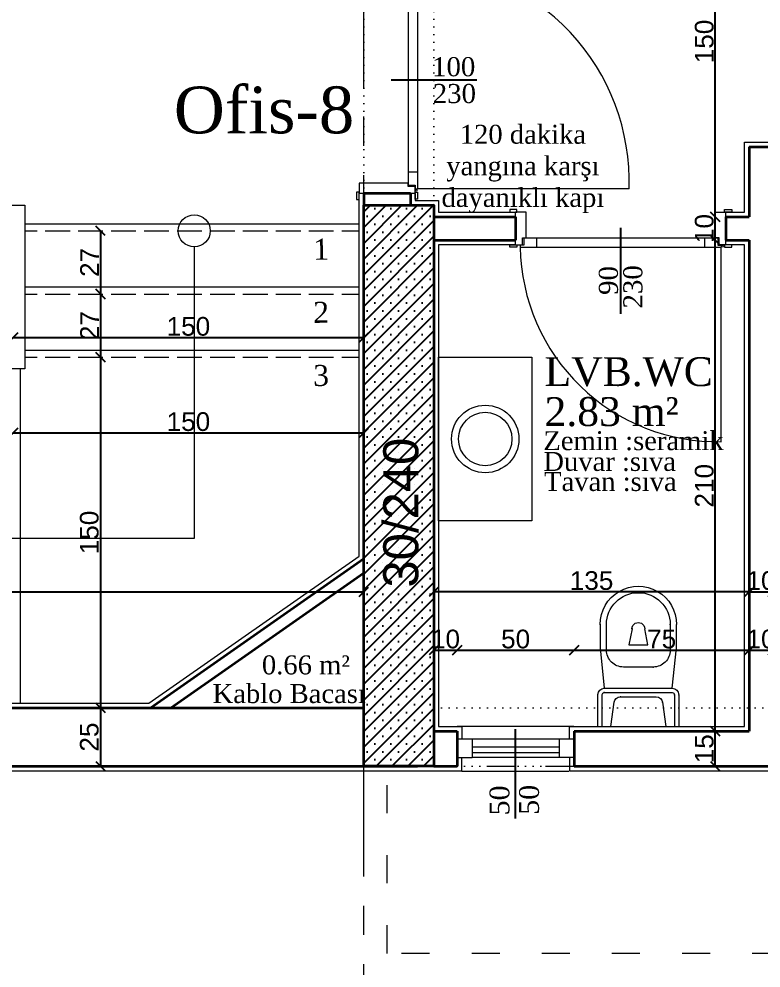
# Model space of a CAD drawing. Header units: centimetres. Extents: x 14449 to 53524, y -19051 to -10746.
# Drawn here: x 34826.9 to 35144.4, y -12394.3 to -11988.4 of the extents above; entities that cross this region are included whole.
import ezdxf

# ---------------------------------------------------------------- set-up
doc = ezdxf.new("R2010")
doc.units = ezdxf.units.CM
for name, pattern in [('ACAD_ISO03W100', [30, 12, -18]), ('CENTER2', [112.5, 75, -12.5, 12.5, -12.5]), ('DOT2', [3.175, 0, -3.175]), ('IZDUSUM1', [20, 7.5, -5, 7.5, 0])]:
    doc.linetypes.add(name, pattern=pattern)
doc.layers.add('Kapi_Pencere', color=7, linetype='Continuous')
for name, color, linetype, lineweight in [('P-AKS', 255, 'Continuous', 5), ('P-KİRİŞ', 130, 'DOT2', 5), ('P-KOLON', 255, 'Continuous', 35), ('P-TARAMA', 252, 'Continuous', 5), ('P-ÖLÇÜ DIŞ', 245, 'Continuous', 9), ('P-ÖLÇÜ İÇ', 243, 'Continuous', 0), ('rtm-cam', 141, 'Continuous', 9), ('rtm-duv tugla', 22, 'Continuous', 35), ('rtm-kapı-ahsap', 35, 'Continuous', 13), ('rtm-merdiven', 220, 'Continuous', 20), ('rtm-merdiven izdusum', 254, 'IZDUSUM1', 15), ('rtm-merdiven yazı', 7, 'Continuous', 20), ('rtm-mhl-yazı-adı', 150, 'Continuous', 30), ('rtm-mhl-yazı-malzeme', 7, 'Continuous', 13), ('rtm-pen-ahsap', 35, 'Continuous', 13), ('rtm-sıva', 252, 'Continuous', 15), ('rtm-tefris vitrifiye', 9, 'Continuous', 13)]:
    doc.layers.add(name, color=color, linetype=linetype, lineweight=lineweight)
doc.styles.add('ARIAL', font='times.ttf')
doc.styles.add('arial_1_18', font='arial.ttf', dxfattribs={"height": 0.2})
doc.styles.get("Standard").update_dxf_attribs({"font": 'arial.ttf'})
doc.styles.add('VAZ-OLCU', font='times.ttf', dxfattribs={"height": 60})
doc.styles.add('ölçü', font='times.ttf', dxfattribs={"height": 10})
doc.dimstyles.new('DIŞ ÖLÇÜ', dxfattribs={"dimtxt": 10, "dimasz": 8, "dimexe": 1.25, "dimexo": 0.625, "dimtad": 1, "dimdec": 0, "dimtxsty": 'Standard', "dimblk": 'OBLIQUE', "dimcen": 2.5, "dimse1": 1, "dimse2": 1, "dimclrd": 256, "dimclrt": 256, "dimadec": 0, "dimazin": 0, "dimtfac": 1, "dimtdec": 0, "dimtmove": 0, "dimatfit": 3, "dimldrblk": 'OBLIQUE', "dimfxl": 1, "dimarcsym": 0})
doc.dimstyles.new('İÇ ÖLÇÜ', dxfattribs={"dimtxt": 8, "dimasz": 4, "dimexe": 1.25, "dimexo": 0.625, "dimtad": 1, "dimdec": 0, "dimtxsty": 'Standard', "dimblk": 'OBLIQUE', "dimcen": 2.5, "dimse1": 1, "dimse2": 1, "dimclrd": 256, "dimclrt": 256, "dimadec": 0, "dimazin": 0, "dimtfac": 1, "dimtdec": 0, "dimtmove": 1, "dimatfit": 3, "dimldrblk": 'OBLIQUE', "dimfxl": 1, "dimarcsym": 0})

# ---------------------------------------------------------------- blocks, each defined once
blk = doc.blocks.new('IKUTGK')
at = {"layer": 'P-KİRİŞ'}
for points in [[(36673.39, -7701.1), (36673.39, -7846.1)], [(36703.39, -7701.1), (36703.39, -7846.1)], [(36049.39, -8061.1), (36673.39, -8061.1)], [(36703.39, -8061.1), (37008.39, -8061.1)], [(36049.39, -8086.1), (36673.39, -8086.1)], [(36703.39, -8086.1), (37008.39, -8086.1)]]:
    blk.add_lwpolyline(points, dxfattribs=at)
blk = doc.blocks.new('YTHTHTY')
at = {"layer": 'P-TARAMA', "lineweight": -3}
h = blk.add_hatch(dxfattribs=at)
h.set_pattern_fill('SACNCR', color=256, scale=2, style=0)
h.paths.add_polyline_path([(32521.7, -9886.94), (32551.7, -9886.94), (32551.7, -9646.94), (32521.7, -9646.94)])
at = {"layer": 'P-KOLON', "linetype": 'Continuous'}
blk.add_lwpolyline([(32521.7, -9646.94), (32551.7, -9646.94), (32551.7, -9886.94), (32521.7, -9886.94)], close=True, dxfattribs=at)
at = {"layer": 'P-KOLON', "linetype": 'Continuous', "style": 'arial_1_18'}
blk.add_text('30/240', height=15, rotation=90, dxfattribs=at).set_placement((32545.05, -9810.5))
blk = doc.blocks.new('YTUJ7U')
at = {"layer": 'P-AKS', "linetype": 'CENTER2'}
for points in [[(28007.12, -9962.63), (28007.12, -8554.55)], [(25834.86, -9690.51), (29322.56, -9690.51)]]:
    blk.add_lwpolyline(points, dxfattribs=at)
blk = doc.blocks.new('KAPI')
at = {"layer": 'rtm-kapı-ahsap'}
for p, q in [((8056.48, 304.69), (8056.48, 307.73)), ((8056.48, 307.73), (8057.45, 307.73)), ((8057.45, 304.69), (8056.48, 304.69)), ((8057.45, 307.73), (8057.45, 304.69)), ((8057.45, 305.26), (8057.45, 302.29)), ((8057.45, 305.26), (8071.45, 305.26)), ((8072.58, 307.78), (8071.45, 307.78)), ((8071.45, 307.78), (8071.45, 304.69)), ((8071.45, 300.8), (8071.45, 305.26)), ((8071.45, 304.69), (8072.58, 304.69)), ((8072.58, 304.69), (8072.58, 307.78)), ((8056.46, 303.27), (8056.46, 217.24)), ((8057.45, 303.27), (8056.46, 303.27)), ((8057.39, 301.77), (8057.39, 303.27)), ((8060.28, 301.77), (8057.39, 301.77)), ((8057.45, 302.29), (8060.42, 302.29)), ((8060.28, 218.74), (8060.28, 301.77)), ((8060.42, 302.29), (8060.42, 300.8)), ((8060.42, 300.8), (8071.45, 300.8)), ((8056.46, 296.2), (8060.28, 296.2)), ((8056.46, 224.31), (8060.28, 224.31)), ((8060.42, 218.23), (8060.42, 219.71)), ((8060.42, 219.71), (8071.45, 219.71)), ((8071.45, 219.71), (8071.45, 215.26)), ((7973.28, 217.24), (8056.46, 217.24)), ((8057.45, 217.24), (8056.46, 217.24)), ((8056.48, 215.82), (8056.48, 212.78)), ((8057.45, 215.82), (8056.48, 215.82)), ((8057.39, 218.74), (8057.39, 217.24)), ((8060.28, 218.74), (8057.39, 218.74)), ((8057.45, 218.23), (8060.42, 218.23)), ((8057.45, 215.26), (8057.45, 218.23)), ((8057.45, 212.78), (8057.45, 215.82)), ((8057.45, 215.26), (8071.45, 215.26)), ((8071.45, 215.82), (8072.58, 215.82)), ((8071.45, 212.73), (8071.45, 215.82)), ((8072.58, 215.82), (8072.58, 212.73)), ((8056.48, 212.78), (8057.45, 212.78)), ((8072.58, 212.73), (8071.45, 212.73))]:
    blk.add_line(p, q, dxfattribs=at)
at = {"layer": 'rtm-kapı-ahsap', "const_width": 0.388}
blk.add_lwpolyline([(8056.86, 216.32, 1), (8056.86, 216.92, 1)], format="xyb", close=True, dxfattribs=at)
at = {"layer": 'rtm-kapı-ahsap'}
blk.add_arc((8057.71, 218.83), 84.45, 90.8537, 181.0762, dxfattribs=at)
blk = doc.blocks.new('WEW')
at = {"layer": 'rtm-tefris vitrifiye'}
for p, q in [((2647.06, 9243.07), (2637.06, 9243.07)), ((2647.06, 9243.07), (2637.06, 9243.07)), ((2664.33, 9241.25), (2647.06, 9243.07)), ((2664.33, 9241.25), (2647.06, 9243.07)), ((2667.06, 9243.98), (2680.7, 9243.97)), ((2667.06, 9243.98), (2680.7, 9243.97)), ((2680.69, 9209.43), (2680.7, 9243.97)), ((2680.69, 9209.43), (2680.7, 9243.97)), ((2637.06, 9240.35), (2647.97, 9240.34)), ((2637.06, 9240.35), (2647.97, 9240.34)), ((2664.33, 9212.16), (2664.33, 9241.25)), ((2664.33, 9212.16), (2664.33, 9241.25)), ((2666.14, 9212.16), (2666.15, 9241.25)), ((2666.14, 9212.16), (2666.15, 9241.25)), ((2667.06, 9242.16), (2680.7, 9242.16)), ((2667.06, 9242.16), (2680.7, 9242.16)), ((2670.31, 9237.04), (2680.69, 9238.52)), ((2670.31, 9237.04), (2680.69, 9238.52)), ((2667.96, 9219.07), (2667.97, 9234.34)), ((2667.96, 9219.07), (2667.97, 9234.34)), ((2645.72, 9230.81), (2638.9, 9229.45)), ((2645.72, 9230.81), (2638.9, 9229.45)), ((2645.72, 9222.63), (2645.72, 9230.81)), ((2645.72, 9222.63), (2645.72, 9230.81)), ((2655.24, 9233.07), (2655.24, 9220.34)), ((2655.24, 9233.07), (2655.24, 9220.34)), ((2638.9, 9224), (2645.72, 9222.63)), ((2638.9, 9224), (2645.72, 9222.63)), ((2680.69, 9214.88), (2670.3, 9216.37)), ((2680.69, 9214.88), (2670.3, 9216.37)), ((2647.96, 9213.07), (2637.05, 9213.08)), ((2647.96, 9213.07), (2637.05, 9213.08)), ((2637.05, 9210.35), (2647.05, 9210.35)), ((2637.05, 9210.35), (2647.05, 9210.35)), ((2647.05, 9210.35), (2664.33, 9212.16)), ((2647.05, 9210.35), (2664.33, 9212.16)), ((2680.69, 9211.25), (2667.05, 9211.25)), ((2680.69, 9211.25), (2667.05, 9211.25)), ((2680.69, 9209.43), (2667.05, 9209.43)), ((2680.69, 9209.43), (2667.05, 9209.43))]:
    blk.add_line(p, q, dxfattribs=at)
at = {"layer": 'rtm-tefris vitrifiye', "extrusion": (0, 0, -1)}
for centre, major_axis, start_param, end_param in [((2637.06, 9226.71), (-11.57, 11.57), 3.927213, 7.068806), ((2637.06, 9226.71), (-11.57, 11.57), 3.927213, 7.068806), ((2667.06, 9241.25), (-1.93, 1.93), 5.498009, 7.068806), ((2667.06, 9241.25), (-1.93, 1.93), 5.498009, 7.068806), ((2637.06, 9226.71), (9.64, 9.64), 2.356417, 5.498009), ((2637.06, 9226.71), (9.64, 9.64), 2.356417, 5.498009), ((2647.97, 9233.07), (-5.14, 5.14), 0.78562, 2.356417), ((2647.97, 9233.07), (-5.14, 5.14), 0.78562, 2.356417), ((2667.06, 9241.25), (-0.643, 0.643), 5.498009, 7.068806), ((2667.06, 9241.25), (-0.643, 0.643), 5.498009, 7.068806), ((2670.69, 9234.34), (1.93, 1.93), 3.927213, 5.356112), ((2670.69, 9234.34), (1.93, 1.93), 3.927213, 5.356112), ((2638.9, 9226.72), (-1.93, 1.93), 3.927213, 7.068806), ((2638.9, 9226.72), (-1.93, 1.93), 3.927213, 7.068806), ((2647.96, 9220.35), (5.14, 5.14), 0.78562, 2.356417), ((2647.96, 9220.35), (5.14, 5.14), 0.78562, 2.356417), ((2670.69, 9219.07), (1.93, 1.93), 2.498314, 3.927213), ((2670.69, 9219.07), (1.93, 1.93), 2.498314, 3.927213), ((2667.05, 9212.16), (1.93, 1.93), 2.356417, 3.927213), ((2667.05, 9212.16), (1.93, 1.93), 2.356417, 3.927213), ((2667.05, 9212.16), (0.643, 0.643), 2.356417, 3.927213), ((2667.05, 9212.16), (0.643, 0.643), 2.356417, 3.927213)]:
    blk.add_ellipse(centre, major_axis=major_axis, ratio=1, start_param=start_param, end_param=end_param, dxfattribs=at)
at = {"layer": 'rtm-tefris vitrifiye'}
for p in [(2667.06, 9243.98), (2667.06, 9243.98), (2637.06, 9240.35), (2637.06, 9240.35), (2667.06, 9242.16), (2667.06, 9242.16), (2670.31, 9237.04), (2670.31, 9237.04), (2655.24, 9233.07), (2655.24, 9233.07), (2638.9, 9224), (2638.9, 9224), (2667.96, 9219.07), (2667.96, 9219.07), (2637.05, 9210.35), (2637.05, 9210.35), (2647.96, 9213.07), (2647.96, 9213.07), (2664.33, 9212.16), (2664.33, 9212.16), (2666.14, 9212.16), (2666.14, 9212.16)]:
    blk.add_point(p, dxfattribs=at)
blk = doc.blocks.new('_Oblique')
at = {"color": 0, "linetype": 'ByBlock', "lineweight": -2}
blk.add_line((-0.5, -0.5), (0.5, 0.5), dxfattribs=at)
blk = doc.blocks.new('*D4802')
at = {"layer": 'Defpoints', "color": 0, "lineweight": 30, "transparency": 16777216}
for p in [(34470.39, -12308.05), (35014.39, -12412.37), (35014.39, -12426.07)]:
    blk.add_point(p, dxfattribs=at)
at = {"layer": 'P-ÖLÇÜ DIŞ', "color": 0, "lineweight": -2, "transparency": 16777216}
for p, q in [((34470.39, -12416.07), (34470.39, -12427.32)), ((35014.39, -12416.07), (35014.39, -12427.32))]:
    blk.add_line(p, q, dxfattribs=at)
at = {"layer": 'P-ÖLÇÜ DIŞ', "lineweight": -2, "transparency": 16777216}
blk.add_line((34470.39, -12426.07), (35014.39, -12426.07), dxfattribs=at)
at = {"layer": 'P-ÖLÇÜ DIŞ', "lineweight": -2, "transparency": 16777216, "xscale": 8, "yscale": 8, "zscale": 8, "rotation": 180}
blk.add_blockref('_Oblique', (34470.39, -12426.07), dxfattribs=at)
at = {"layer": 'P-ÖLÇÜ DIŞ', "lineweight": -2, "transparency": 16777216, "xscale": 8, "yscale": 8, "zscale": 8}
blk.add_blockref('_Oblique', (35014.39, -12426.07), dxfattribs=at)
at = {"layer": 'P-ÖLÇÜ DIŞ', "transparency": 16777216, "insert": (34742.39, -12420.36), "char_height": 10, "attachment_point": 5}
blk.add_mtext('544', dxfattribs=at)
blk = doc.blocks.new('*D4710')
at = {"layer": 'Defpoints', "color": 0, "lineweight": 30, "transparency": 16777216}
for p in [(34350.39, -12233.37), (34974.39, -12233.37), (34974.39, -12233.37)]:
    blk.add_point(p, dxfattribs=at)
at = {"layer": 'P-ÖLÇÜ İÇ', "lineweight": -2, "transparency": 16777216}
blk.add_line((34350.39, -12233.37), (34974.39, -12233.37), dxfattribs=at)
at = {"layer": 'P-ÖLÇÜ İÇ', "lineweight": -2, "transparency": 16777216, "xscale": 4, "yscale": 4, "zscale": 4, "rotation": 180}
blk.add_blockref('_Oblique', (34350.39, -12233.37), dxfattribs=at)
at = {"layer": 'P-ÖLÇÜ İÇ', "lineweight": -2, "transparency": 16777216, "xscale": 4, "yscale": 4, "zscale": 4}
blk.add_blockref('_Oblique', (34974.39, -12233.37), dxfattribs=at)
at = {"layer": 'P-ÖLÇÜ İÇ', "transparency": 16777216, "insert": (34662.39, -12228.66), "char_height": 8, "attachment_point": 5}
blk.add_mtext('624', dxfattribs=at)
blk = doc.blocks.new('*D4864')
at = {"layer": 'Defpoints', "color": 0, "lineweight": 30, "transparency": 16777216}
for p in [(35004.39, -12258.37), (35014.39, -12258.37), (35014.39, -12258.9)]:
    blk.add_point(p, dxfattribs=at)
at = {"layer": 'P-ÖLÇÜ İÇ', "lineweight": -2, "transparency": 16777216}
blk.add_line((35004.39, -12258.37), (35014.39, -12258.37), dxfattribs=at)
at = {"layer": 'P-ÖLÇÜ İÇ', "lineweight": -2, "transparency": 16777216, "xscale": 4, "yscale": 4, "zscale": 4, "rotation": 180}
blk.add_blockref('_Oblique', (35004.39, -12258.37), dxfattribs=at)
at = {"layer": 'P-ÖLÇÜ İÇ', "lineweight": -2, "transparency": 16777216, "xscale": 4, "yscale": 4, "zscale": 4}
blk.add_blockref('_Oblique', (35014.39, -12258.37), dxfattribs=at)
at = {"layer": 'P-ÖLÇÜ İÇ', "transparency": 16777216, "insert": (35009.39, -12253.66), "char_height": 8, "attachment_point": 5}
blk.add_mtext('10', dxfattribs=at)
blk = doc.blocks.new('*D4711')
at = {"layer": 'Defpoints', "color": 0, "lineweight": 30, "transparency": 16777216}
for p in [(35064.39, -12257.8), (35014.39, -12258.9), (35064.39, -12258.37)]:
    blk.add_point(p, dxfattribs=at)
at = {"layer": 'P-ÖLÇÜ İÇ', "lineweight": -2, "transparency": 16777216}
blk.add_line((35014.39, -12258.37), (35064.39, -12258.37), dxfattribs=at)
at = {"layer": 'P-ÖLÇÜ İÇ', "lineweight": -2, "transparency": 16777216, "xscale": 4, "yscale": 4, "zscale": 4, "rotation": 180}
blk.add_blockref('_Oblique', (35014.39, -12258.37), dxfattribs=at)
at = {"layer": 'P-ÖLÇÜ İÇ', "lineweight": -2, "transparency": 16777216, "xscale": 4, "yscale": 4, "zscale": 4}
blk.add_blockref('_Oblique', (35064.39, -12258.37), dxfattribs=at)
at = {"layer": 'P-ÖLÇÜ İÇ', "transparency": 16777216, "insert": (35039.39, -12253.66), "char_height": 8, "attachment_point": 5}
blk.add_mtext('50', dxfattribs=at)
blk = doc.blocks.new('*D4865')
at = {"layer": 'Defpoints', "color": 0, "lineweight": 30, "transparency": 16777216}
for p in [(35064.39, -12257.8), (35139.39, -12258.37), (35139.39, -12260.91)]:
    blk.add_point(p, dxfattribs=at)
at = {"layer": 'P-ÖLÇÜ İÇ', "lineweight": -2, "transparency": 16777216}
blk.add_line((35064.39, -12258.37), (35139.39, -12258.37), dxfattribs=at)
at = {"layer": 'P-ÖLÇÜ İÇ', "lineweight": -2, "transparency": 16777216, "xscale": 4, "yscale": 4, "zscale": 4, "rotation": 180}
blk.add_blockref('_Oblique', (35064.39, -12258.37), dxfattribs=at)
at = {"layer": 'P-ÖLÇÜ İÇ', "lineweight": -2, "transparency": 16777216, "xscale": 4, "yscale": 4, "zscale": 4}
blk.add_blockref('_Oblique', (35139.39, -12258.37), dxfattribs=at)
at = {"layer": 'P-ÖLÇÜ İÇ', "transparency": 16777216, "insert": (35101.89, -12253.67), "char_height": 8, "attachment_point": 5}
blk.add_mtext('75', dxfattribs=at)
blk = doc.blocks.new('*D4866')
at = {"layer": 'Defpoints', "color": 0, "lineweight": 30, "transparency": 16777216}
for p in [(35139.39, -12260.91), (35149.39, -12258.37), (35149.39, -12258.37)]:
    blk.add_point(p, dxfattribs=at)
at = {"layer": 'P-ÖLÇÜ İÇ', "lineweight": -2, "transparency": 16777216}
blk.add_line((35139.39, -12258.37), (35149.39, -12258.37), dxfattribs=at)
at = {"layer": 'P-ÖLÇÜ İÇ', "lineweight": -2, "transparency": 16777216, "xscale": 4, "yscale": 4, "zscale": 4, "rotation": 180}
blk.add_blockref('_Oblique', (35139.39, -12258.37), dxfattribs=at)
at = {"layer": 'P-ÖLÇÜ İÇ', "lineweight": -2, "transparency": 16777216, "xscale": 4, "yscale": 4, "zscale": 4}
blk.add_blockref('_Oblique', (35149.39, -12258.37), dxfattribs=at)
at = {"layer": 'P-ÖLÇÜ İÇ', "transparency": 16777216, "insert": (35144.39, -12253.66), "char_height": 8, "attachment_point": 5}
blk.add_mtext('10', dxfattribs=at)
blk = doc.blocks.new('*D4724')
at = {"layer": 'Defpoints', "color": 0, "lineweight": 30, "transparency": 16777216}
for p in [(35149.39, -12233.37), (35149.39, -12233.37), (35139.39, -12235.91)]:
    blk.add_point(p, dxfattribs=at)
at = {"layer": 'P-ÖLÇÜ İÇ', "lineweight": -2, "transparency": 16777216}
blk.add_line((35139.39, -12233.37), (35149.39, -12233.37), dxfattribs=at)
at = {"layer": 'P-ÖLÇÜ İÇ', "lineweight": -2, "transparency": 16777216, "xscale": 4, "yscale": 4, "zscale": 4, "rotation": 180}
blk.add_blockref('_Oblique', (35139.39, -12233.37), dxfattribs=at)
at = {"layer": 'P-ÖLÇÜ İÇ', "lineweight": -2, "transparency": 16777216, "xscale": 4, "yscale": 4, "zscale": 4}
blk.add_blockref('_Oblique', (35149.39, -12233.37), dxfattribs=at)
at = {"layer": 'P-ÖLÇÜ İÇ', "transparency": 16777216, "insert": (35144.39, -12228.66), "char_height": 8, "attachment_point": 5}
blk.add_mtext('10', dxfattribs=at)
blk = doc.blocks.new('*D4880')
at = {"layer": 'Defpoints', "color": 0, "lineweight": 30, "transparency": 16777216}
for p in [(35004.39, -12233.37), (35004.39, -12233.37), (35139.39, -12233.37)]:
    blk.add_point(p, dxfattribs=at)
at = {"layer": 'P-ÖLÇÜ İÇ', "lineweight": -2, "transparency": 16777216}
blk.add_line((35139.39, -12233.37), (35004.39, -12233.37), dxfattribs=at)
at = {"layer": 'P-ÖLÇÜ İÇ', "lineweight": -2, "transparency": 16777216, "xscale": 4, "yscale": 4, "zscale": 4, "rotation": 180}
blk.add_blockref('_Oblique', (35004.39, -12233.37), dxfattribs=at)
at = {"layer": 'P-ÖLÇÜ İÇ', "lineweight": -2, "transparency": 16777216, "xscale": 4, "yscale": 4, "zscale": 4}
blk.add_blockref('_Oblique', (35139.39, -12233.37), dxfattribs=at)
at = {"layer": 'P-ÖLÇÜ İÇ', "transparency": 16777216, "insert": (35071.89, -12228.66), "char_height": 8, "attachment_point": 5}
blk.add_mtext('135', dxfattribs=at)
blk = doc.blocks.new('*D4757')
at = {"layer": 'Defpoints', "color": 0, "lineweight": 30, "transparency": 16777216}
for p in [(35124.84, -12293.05), (35124.84, -12293.05), (35124.84, -12308.05)]:
    blk.add_point(p, dxfattribs=at)
at = {"layer": 'P-ÖLÇÜ İÇ', "lineweight": -2, "transparency": 16777216}
blk.add_line((35124.84, -12308.05), (35124.84, -12293.05), dxfattribs=at)
at = {"layer": 'P-ÖLÇÜ İÇ', "lineweight": -2, "transparency": 16777216, "xscale": 4, "yscale": 4, "zscale": 4}
for p, rotation in [((35124.84, -12293.05), 90), ((35124.84, -12308.05), 270)]:
    blk.add_blockref('_Oblique', p, dxfattribs=dict(at, rotation=rotation))
at = {"layer": 'P-ÖLÇÜ İÇ', "transparency": 16777216, "insert": (35120.13, -12300.55), "char_height": 8, "attachment_point": 5, "rotation": 90}
blk.add_mtext('15', dxfattribs=at)
blk = doc.blocks.new('*D4758')
at = {"layer": 'Defpoints', "color": 0, "lineweight": 30, "transparency": 16777216}
for p in [(35124.84, -12083.05), (35125.31, -12083.05), (35124.84, -12293.05)]:
    blk.add_point(p, dxfattribs=at)
at = {"layer": 'P-ÖLÇÜ İÇ', "lineweight": -2, "transparency": 16777216}
blk.add_line((35124.84, -12293.05), (35124.84, -12083.05), dxfattribs=at)
at = {"layer": 'P-ÖLÇÜ İÇ', "lineweight": -2, "transparency": 16777216, "xscale": 4, "yscale": 4, "zscale": 4}
for p, rotation in [((35124.84, -12083.05), 90), ((35124.84, -12293.05), 270)]:
    blk.add_blockref('_Oblique', p, dxfattribs=dict(at, rotation=rotation))
at = {"layer": 'P-ÖLÇÜ İÇ', "transparency": 16777216, "insert": (35120.13, -12188.05), "char_height": 8, "attachment_point": 5, "rotation": 90}
blk.add_mtext('210', dxfattribs=at)
blk = doc.blocks.new('*D4759')
at = {"layer": 'Defpoints', "color": 0, "lineweight": 30, "transparency": 16777216}
for p in [(35124.84, -12073.05), (35126.05, -12073.05), (35125.31, -12083.05)]:
    blk.add_point(p, dxfattribs=at)
at = {"layer": 'P-ÖLÇÜ İÇ', "lineweight": -2, "transparency": 16777216}
blk.add_line((35124.84, -12083.05), (35124.84, -12073.05), dxfattribs=at)
at = {"layer": 'P-ÖLÇÜ İÇ', "lineweight": -2, "transparency": 16777216, "xscale": 4, "yscale": 4, "zscale": 4}
for p, rotation in [((35124.84, -12073.05), 90), ((35124.84, -12083.05), 270)]:
    blk.add_blockref('_Oblique', p, dxfattribs=dict(at, rotation=rotation))
at = {"layer": 'P-ÖLÇÜ İÇ', "transparency": 16777216, "insert": (35120.13, -12078.05), "char_height": 8, "attachment_point": 5, "rotation": 90}
blk.add_mtext('10', dxfattribs=at)
blk = doc.blocks.new('*D4760')
at = {"layer": 'Defpoints', "color": 0, "lineweight": 30, "transparency": 16777216}
for p in [(35124.84, -11923.05), (35124.84, -11923.05), (35126.05, -12073.05)]:
    blk.add_point(p, dxfattribs=at)
at = {"layer": 'P-ÖLÇÜ İÇ', "lineweight": -2, "transparency": 16777216}
blk.add_line((35124.84, -12073.05), (35124.84, -11923.05), dxfattribs=at)
at = {"layer": 'P-ÖLÇÜ İÇ', "lineweight": -2, "transparency": 16777216, "xscale": 4, "yscale": 4, "zscale": 4}
for p, rotation in [((35124.84, -11923.05), 90), ((35124.84, -12073.05), 270)]:
    blk.add_blockref('_Oblique', p, dxfattribs=dict(at, rotation=rotation))
at = {"layer": 'P-ÖLÇÜ İÇ', "transparency": 16777216, "insert": (35120.13, -11998.05), "char_height": 8, "attachment_point": 5, "rotation": 90}
blk.add_mtext('150', dxfattribs=at)
blk = doc.blocks.new('*D4691')
at = {"layer": 'Defpoints', "color": 0, "lineweight": 30, "transparency": 16777216}
for p in [(34824.39, -12165.39), (34974.39, -12165.39), (34974.39, -12165.39)]:
    blk.add_point(p, dxfattribs=at)
at = {"layer": 'P-ÖLÇÜ İÇ', "lineweight": -2, "transparency": 16777216}
blk.add_line((34824.39, -12165.39), (34974.39, -12165.39), dxfattribs=at)
at = {"layer": 'P-ÖLÇÜ İÇ', "lineweight": -2, "transparency": 16777216, "xscale": 4, "yscale": 4, "zscale": 4, "rotation": 180}
blk.add_blockref('_Oblique', (34824.39, -12165.39), dxfattribs=at)
at = {"layer": 'P-ÖLÇÜ İÇ', "lineweight": -2, "transparency": 16777216, "xscale": 4, "yscale": 4, "zscale": 4}
blk.add_blockref('_Oblique', (34974.39, -12165.39), dxfattribs=at)
at = {"layer": 'P-ÖLÇÜ İÇ', "transparency": 16777216, "insert": (34899.39, -12160.68), "char_height": 8, "attachment_point": 5}
blk.add_mtext('150', dxfattribs=at)
blk = doc.blocks.new('*D4681')
at = {"layer": 'Defpoints', "color": 0, "lineweight": 30, "transparency": 16777216}
for p in [(34824.39, -12124.64), (34974.39, -12124.64), (34974.39, -12124.64)]:
    blk.add_point(p, dxfattribs=at)
at = {"layer": 'P-ÖLÇÜ İÇ', "lineweight": -2, "transparency": 16777216}
blk.add_line((34824.39, -12124.64), (34974.39, -12124.64), dxfattribs=at)
at = {"layer": 'P-ÖLÇÜ İÇ', "lineweight": -2, "transparency": 16777216, "xscale": 4, "yscale": 4, "zscale": 4, "rotation": 180}
blk.add_blockref('_Oblique', (34824.39, -12124.64), dxfattribs=at)
at = {"layer": 'P-ÖLÇÜ İÇ', "lineweight": -2, "transparency": 16777216, "xscale": 4, "yscale": 4, "zscale": 4}
blk.add_blockref('_Oblique', (34974.39, -12124.64), dxfattribs=at)
at = {"layer": 'P-ÖLÇÜ İÇ', "transparency": 16777216, "insert": (34899.39, -12119.93), "char_height": 8, "attachment_point": 5}
blk.add_mtext('150', dxfattribs=at)
blk = doc.blocks.new('*D4815')
at = {"layer": 'Defpoints', "color": 0, "lineweight": 30, "transparency": 16777216}
for p in [(34861.72, -12079.05), (34861.72, -12106.05), (34861.72, -12106.05)]:
    blk.add_point(p, dxfattribs=at)
at = {"layer": 'P-ÖLÇÜ İÇ', "lineweight": -2, "transparency": 16777216}
blk.add_line((34861.72, -12079.05), (34861.72, -12106.05), dxfattribs=at)
at = {"layer": 'P-ÖLÇÜ İÇ', "lineweight": -2, "transparency": 16777216, "xscale": 4, "yscale": 4, "zscale": 4}
for p, rotation in [((34861.72, -12079.05), 90), ((34861.72, -12106.05), 270)]:
    blk.add_blockref('_Oblique', p, dxfattribs=dict(at, rotation=rotation))
at = {"layer": 'P-ÖLÇÜ İÇ', "transparency": 16777216, "insert": (34857.08, -12092.55), "char_height": 8, "attachment_point": 5, "rotation": 90}
blk.add_mtext('27', dxfattribs=at)
blk = doc.blocks.new('*D4816')
at = {"layer": 'Defpoints', "color": 0, "lineweight": 30, "transparency": 16777216}
for p in [(34861.72, -12106.05), (34861.72, -12133.05), (34861.72, -12133.05)]:
    blk.add_point(p, dxfattribs=at)
at = {"layer": 'P-ÖLÇÜ İÇ', "lineweight": -2, "transparency": 16777216}
blk.add_line((34861.72, -12106.05), (34861.72, -12133.05), dxfattribs=at)
at = {"layer": 'P-ÖLÇÜ İÇ', "lineweight": -2, "transparency": 16777216, "xscale": 4, "yscale": 4, "zscale": 4}
for p, rotation in [((34861.72, -12106.05), 90), ((34861.72, -12133.05), 270)]:
    blk.add_blockref('_Oblique', p, dxfattribs=dict(at, rotation=rotation))
at = {"layer": 'P-ÖLÇÜ İÇ', "transparency": 16777216, "insert": (34857.08, -12119.55), "char_height": 8, "attachment_point": 5, "rotation": 90}
blk.add_mtext('27', dxfattribs=at)
blk = doc.blocks.new('*D4817')
at = {"layer": 'Defpoints', "color": 0, "lineweight": 30, "transparency": 16777216}
for p in [(34861.72, -12133.05), (34861.72, -12283.05), (34861.72, -12283.05)]:
    blk.add_point(p, dxfattribs=at)
at = {"layer": 'P-ÖLÇÜ İÇ', "lineweight": -2, "transparency": 16777216}
blk.add_line((34861.72, -12133.05), (34861.72, -12283.05), dxfattribs=at)
at = {"layer": 'P-ÖLÇÜ İÇ', "lineweight": -2, "transparency": 16777216, "xscale": 4, "yscale": 4, "zscale": 4}
for p, rotation in [((34861.72, -12133.05), 90), ((34861.72, -12283.05), 270)]:
    blk.add_blockref('_Oblique', p, dxfattribs=dict(at, rotation=rotation))
at = {"layer": 'P-ÖLÇÜ İÇ', "transparency": 16777216, "insert": (34857.01, -12208.05), "char_height": 8, "attachment_point": 5, "rotation": 90}
blk.add_mtext('150', dxfattribs=at)
blk = doc.blocks.new('*D4818')
at = {"layer": 'Defpoints', "color": 0, "lineweight": 30, "transparency": 16777216}
for p in [(34861.72, -12283.05), (34861.72, -12308.05), (34861.72, -12308.05)]:
    blk.add_point(p, dxfattribs=at)
at = {"layer": 'P-ÖLÇÜ İÇ', "lineweight": -2, "transparency": 16777216}
blk.add_line((34861.72, -12283.05), (34861.72, -12308.05), dxfattribs=at)
at = {"layer": 'P-ÖLÇÜ İÇ', "lineweight": -2, "transparency": 16777216, "xscale": 4, "yscale": 4, "zscale": 4}
for p, rotation in [((34861.72, -12283.05), 90), ((34861.72, -12308.05), 270)]:
    blk.add_blockref('_Oblique', p, dxfattribs=dict(at, rotation=rotation))
at = {"layer": 'P-ÖLÇÜ İÇ', "transparency": 16777216, "insert": (34857.01, -12295.55), "char_height": 8, "attachment_point": 5, "rotation": 90}
blk.add_mtext('25', dxfattribs=at)
blk = doc.blocks.new('K-100')
at = {"layer": 'rtm-kapı-ahsap'}
for p, q in [((-34310.84, -13701.23), (-34309.69, -13701.23)), ((-34310.84, -13704.35), (-34310.84, -13701.23)), ((-34309.69, -13701.23), (-34309.69, -13704.35)), ((-34285.45, -13701.28), (-34285.45, -13704.35)), ((-34284.47, -13701.28), (-34285.45, -13701.28)), ((-34284.47, -13704.35), (-34284.47, -13701.28)), ((-34309.69, -13704.35), (-34310.84, -13704.35)), ((-34309.69, -13708.28), (-34309.69, -13703.78)), ((-34285.45, -13703.78), (-34309.69, -13703.78)), ((-34285.45, -13703.78), (-34285.45, -13706.78)), ((-34285.45, -13704.35), (-34284.47, -13704.35)), ((-34285.45, -13705.79), (-34284.45, -13705.79)), ((-34285.4, -13707.3), (-34285.4, -13705.79)), ((-34284.45, -13705.79), (-34284.45, -13802.79)), ((-34288.45, -13708.28), (-34309.69, -13708.28)), ((-34285.45, -13706.78), (-34288.45, -13706.78)), ((-34288.45, -13706.78), (-34288.45, -13708.28)), ((-34288.32, -13801.27), (-34288.32, -13707.3)), ((-34288.32, -13707.3), (-34285.4, -13707.3)), ((-34284.45, -13712.93), (-34288.32, -13712.93)), ((-34284.45, -13795.64), (-34288.32, -13795.64)), ((-34309.69, -13800.29), (-34309.69, -13804.79)), ((-34288.45, -13800.29), (-34309.69, -13800.29)), ((-34288.45, -13801.79), (-34288.45, -13800.29)), ((-34309.69, -13804.22), (-34310.84, -13804.22)), ((-34310.84, -13804.22), (-34310.84, -13807.34)), ((-34309.69, -13807.34), (-34309.69, -13804.22)), ((-34285.45, -13801.79), (-34288.45, -13801.79)), ((-34288.32, -13801.27), (-34285.4, -13801.27)), ((-34285.45, -13804.79), (-34285.45, -13801.79)), ((-34285.45, -13802.79), (-34284.45, -13802.79)), ((-34285.45, -13807.29), (-34285.45, -13804.22)), ((-34285.45, -13804.22), (-34284.47, -13804.22)), ((-34285.4, -13801.27), (-34285.4, -13802.79)), ((-34284.47, -13804.22), (-34284.47, -13807.29)), ((-34192.99, -13802.79), (-34284.45, -13802.79)), ((-34310.84, -13807.34), (-34309.69, -13807.34)), ((-34285.45, -13804.79), (-34309.69, -13804.79)), ((-34284.47, -13807.29), (-34285.45, -13807.29))]:
    blk.add_line(p, q, dxfattribs=at)
at = {"layer": 'rtm-kapı-ahsap', "const_width": 0.392}
blk.add_lwpolyline([(-34284.86, -13803.72, -1), (-34284.86, -13803.11, -1)], format="xyb", close=True, dxfattribs=at)
at = {"layer": 'rtm-kapı-ahsap'}
blk.add_arc((-34286.59, -13799.42), 93.66, 357.9436, 88.6917, dxfattribs=at)

msp = doc.modelspace()

# ---------------------------------------------------------------- linework, layer by layer
at = {"layer": 'Kapi_Pencere', "linetype": 'Continuous', "lineweight": 25}
for p, q in [((35022.86, -12014.65), (34986.17, -12014.65)), ((35084.39, -12114.5), (35084.39, -12077.81))]:
    msp.add_line(p, q, dxfattribs=at)
at = {"layer": 'Kapi_Pencere', "linetype": 'Continuous'}
msp.add_line((35039.31, -12330.31), (35039.31, -12292.19), dxfattribs=at)
at = {"layer": 'rtm-cam'}
msp.add_line((35020.79, -12302.1), (35058, -12302.11), dxfattribs=at)
at = {"layer": 'rtm-duv tugla'}
for p, q in [((35139.39, -12043.05), (35214.39, -12043.05)), ((35139.39, -12043.05), (35139.39, -12073.05)), ((34974.39, -12063.05), (34974.39, -12068.45)), ((34994.39, -12063.05), (34974.39, -12063.05)), ((34994.39, -12063.05), (34994.39, -12068.05)), ((35004.39, -12073.05), (35039.39, -12073.05)), ((35039.39, -12073.05), (35039.39, -12083.05)), ((35129.39, -12073.05), (35139.39, -12073.05)), ((35129.39, -12073.05), (35129.39, -12083.05)), ((35004.39, -12083.05), (35039.39, -12083.05)), ((35129.39, -12083.05), (35139.39, -12083.05)), ((35139.39, -12083.05), (35139.39, -12293.05)), ((34883.11, -12283.05), (34974.39, -12219.16)), ((34891.83, -12283.05), (34974.39, -12225.26)), ((34350.39, -12283.05), (34974.39, -12283.05)), ((35004.39, -12293.05), (35014.39, -12293.05)), ((35014.39, -12293.05), (35014.39, -12308.05)), ((35064.39, -12293.05), (35139.39, -12293.05)), ((35064.39, -12293.05), (35064.39, -12308.05)), ((34350.39, -12308.05), (34997.46, -12308.05)), ((35004.39, -12308.05), (35014.39, -12308.05)), ((35064.39, -12308.05), (35229.39, -12308.05))]:
    msp.add_line(p, q, dxfattribs=at)
at = {"layer": 'rtm-merdiven', "lineweight": 20}
for p, q in [((34829.39, -12076.05), (34972.39, -12076.05)), ((34901.89, -12085.91), (34901.89, -12210.55)), ((34829.39, -12103.05), (34972.39, -12103.05)), ((34829.39, -12130.05), (34972.39, -12130.05)), ((34827.39, -12138.05), (34827.39, -12281.05)), ((34901.89, -12210.55), (34422.89, -12210.55))]:
    msp.add_line(p, q, dxfattribs=at)
msp.add_lwpolyline([(34495.39, -12068.05), (34829.39, -12068.05), (34829.39, -12138.05), (34495.39, -12138.05)], close=True, dxfattribs=at)
msp.add_circle((34901.89, -12079.05), 6.86, dxfattribs=at)
at = {"layer": 'rtm-merdiven izdusum', "ltscale": 0.7}
for p, q in [((34829.39, -12079.05), (34972.39, -12079.05)), ((34829.39, -12106.05), (34972.39, -12106.05)), ((34829.39, -12133.05), (34972.39, -12133.05))]:
    msp.add_line(p, q, dxfattribs=at)
at = {"layer": 'rtm-pen-ahsap'}
for p, q in [((35064.25, -12291.05), (35014.39, -12291.05)), ((35020.79, -12296.41), (35020.79, -12304.33)), ((35064.39, -12296.41), (35020.83, -12296.41)), ((35058, -12296.41), (35058, -12304.33)), ((35058, -12299.88), (35020.79, -12299.88)), ((35064.39, -12304.33), (35020.83, -12304.33)), ((35016.39, -12310.12), (35062.22, -12310.12))]:
    msp.add_line(p, q, dxfattribs=at)
msp.add_lwpolyline([(35020.83, -12296.41), (35014.39, -12296.41), (35014.39, -12304.33), (35020.83, -12304.33)], dxfattribs=at)
at = {"layer": 'rtm-sıva'}
for points in [[(35129.39, -12071.05), (35137.39, -12071.05), (35137.39, -12041.05), (35214.39, -12041.05)], [(34318.39, -12073.05), (34318.39, -12066.05), (34352.39, -12066.05), (34352.39, -12281.05), (34882.48, -12281.05), (34972.39, -12218.12), (34972.39, -12063.05)], [(34996.39, -12063.05), (34996.39, -12066.05), (35006.39, -12066.05), (35006.39, -12071.05), (35039.39, -12071.05)], [(35039.39, -12085.05), (35006.39, -12085.05), (35006.39, -12291.05), (35016.39, -12291.05), (35016.4, -12296.41)], [(35062.39, -12296.41), (35062.39, -12291.05), (35137.39, -12291.05), (35137.39, -12085.05), (35129.39, -12085.05)], [(34073.39, -12304.33), (34073.39, -12310.05), (35016.39, -12310.05), (35016.39, -12304.33)], [(35062.39, -12304.33), (35062.39, -12310.05), (35231.39, -12310.05), (35231.39, -12304.33)]]:
    msp.add_lwpolyline(points, dxfattribs=at)
at = {"layer": 'rtm-sıva', "linetype": 'ACAD_ISO03W100'}
msp.add_lwpolyline([(36084.42, -12308.05), (36082.6, -12388.05), (34984.39, -12388.05), (34984.39, -12308.05)], dxfattribs=at)
at = {"layer": 'rtm-tefris vitrifiye'}
msp.add_lwpolyline([(35046.39, -12203.05), (35006.39, -12203.05), (35006.39, -12133.05), (35046.39, -12133.05), (35046.39, -12203.05)], dxfattribs=at)
for radius in [14.43, 11.43]:
    msp.add_circle((35026.39, -12168.05), radius, dxfattribs=at)

# ---------------------------------------------------------------- block references
at = {"layer": 'rtm-kapı-ahsap', "lineweight": 30, "xscale": 0.990000000000001, "yscale": 0.990000000000001, "zscale": 0.990000000000001}
msp.add_blockref('K-100', (68938.99, 1603.69), dxfattribs=at)
at = {"layer": 'rtm-kapı-ahsap', "lineweight": 30, "rotation": 90}
msp.add_blockref('KAPI', (35344.65, -20142.5), dxfattribs=at)
at = {"layer": 'rtm-sıva'}
for name, p in [('YTUJ7U', (6967.28, -2617.54)), ('YTHTHTY', (2452.7, -2421.11)), ('IKUTGK', (-1699, -4221.95))]:
    msp.add_blockref(name, p, dxfattribs=at)
at = {"layer": 'rtm-tefris vitrifiye', "lineweight": 30, "rotation": 270.0000000000041}
msp.add_blockref('WEW', (25865.19, -9610.36), dxfattribs=at)

# ---------------------------------------------------------------- texts
at = {"layer": 'Kapi_Pencere', "linetype": 'Continuous', "lineweight": 25, "style": 'ölçü'}
for s, rotation, p in [('100', 359.9487, (35003.65, -12012.91)), ('230', 359.9487, (35003.94, -12024.37)), ('90', 90.0847, (35083.17, -12106.43)), ('230', 90.0847, (35093.63, -12112.23))]:
    msp.add_text(s, height=8.165, rotation=rotation, dxfattribs=at).set_placement(p)
at = {"layer": 'Kapi_Pencere', "style": 'ölçü'}
for p in [(35036.71, -12329.03), (35049.37, -12328.78)]:
    msp.add_text('50', height=8.47, rotation=90, dxfattribs=at).set_placement(p)
at = {"layer": 'rtm-merdiven yazı', "style": 'VAZ-OLCU'}
for s, p in [('1', (34952.79, -12091.4)), ('2', (34952.79, -12118.4)), ('3', (34952.79, -12145.4))]:
    msp.add_text(s, height=9, rotation=0.4223, dxfattribs=at).set_placement(p)
at = {"layer": 'rtm-mhl-yazı-adı', "lineweight": 30, "insert": (34970.34, -12017.32), "char_height": 20, "attachment_point": 3, "style": 'ARIAL'}
msp.add_mtext_dynamic_manual_height_columns('Ofis-8', width=150.595, gutter_width=1250, heights=[0], dxfattribs=at)
at = {"layer": 'rtm-mhl-yazı-malzeme', "lineweight": 30, "style": 'ölçü'}
for s, p in [('LVB.WC', (35051.78, -12145.42)), ('2.83 m²', (35051.78, -12162.52))]:
    msp.add_text(s, height=12.346, dxfattribs=at).set_placement(p)
at = {"layer": 'rtm-mhl-yazı-malzeme', "style": 'ölçü'}
for s, height, p in [('Zemin :seramik', 8.1003, (35051.26, -12172.83)), ('Duvar :sıva', 8.1003, (35051.26, -12181.71)), ('Tavan :sıva', 8.1003, (35051.57, -12190.29)), ('0.66 m²', 8.1, (34930.84, -12268.72)), ('Kablo Bacası', 8.1003, (34909.74, -12280.99))]:
    msp.add_text(s, height=height, dxfattribs=at).set_placement(p)
at = {"layer": 'rtm-mhl-yazı-malzeme', "insert": (35004.19, -12033.69), "char_height": 8.1003, "attachment_point": 1, "style": 'ölçü'}
msp.add_mtext_dynamic_manual_height_columns('\\pxqc;{\\C4;120 dakika \\Pyangına karşı\\Pdayanıklı kapı}', width=76.6404, gutter_width=12.5, heights=[0], dxfattribs=at)

# ---------------------------------------------------------------- dimensions: what is measured, and where the dimension line sits
at = {"layer": 'P-ÖLÇÜ DIŞ'}
dim = msp.add_linear_dim(base=(35014.39, -12426.07), p1=(34470.39, -12308.05), p2=(35014.39, -12412.37), dimstyle='DIŞ ÖLÇÜ', override={"dimse1": 0, "dimse2": 0, "dimtmove": 1, "dimfxl": 10, "dimfxlon": 1}, dxfattribs=at)
dim.commit()
dim.dimension.update_dxf_attribs({"geometry": '*D4802', "text_midpoint": (34742.39, -12420.36)})
at = {"layer": 'P-ÖLÇÜ İÇ'}
for base, p1, p2, picture, middle in [((35124.84, -11923.05), (35126.05, -12073.05), (35124.84, -11923.05), '*D4760', (35120.13, -11998.05)), ((34861.72, -12106.05), (34861.72, -12079.05), (34861.72, -12106.05), '*D4815', (34857.08, -12092.55)), ((35124.84, -12083.05), (35124.84, -12293.05), (35125.31, -12083.05), '*D4758', (35120.13, -12188.05)), ((34861.72, -12133.05), (34861.72, -12106.05), (34861.72, -12133.05), '*D4816', (34857.08, -12119.55)), ((34861.72, -12283.05), (34861.72, -12133.05), (34861.72, -12283.05), '*D4817', (34857.01, -12208.05)), ((34861.72, -12308.05), (34861.72, -12283.05), (34861.72, -12308.05), '*D4818', (34857.01, -12295.55)), ((35124.84, -12293.05), (35124.84, -12308.05), (35124.84, -12293.05), '*D4757', (35120.13, -12300.55))]:
    dim = msp.add_linear_dim(base=base, p1=p1, p2=p2, angle=90, dimstyle='İÇ ÖLÇÜ', dxfattribs=at)
    dim.commit()
    dim.dimension.update_dxf_attribs({"geometry": picture, "text_midpoint": middle})
dim = msp.add_linear_dim(base=(35124.84, -12073.05), p1=(35125.31, -12083.05), p2=(35126.05, -12073.05), angle=90, dimstyle='İÇ ÖLÇÜ', dxfattribs=at)
dim.commit()
dim.dimension.update_dxf_attribs({"geometry": '*D4759', "text_midpoint": (35124.84, -12078.05), "dimtype": 160})
for base, p1, p2, picture, middle in [((34974.39, -12124.64), (34824.39, -12124.64), (34974.39, -12124.64), '*D4681', (34899.39, -12119.93)), ((34974.39, -12165.39), (34824.39, -12165.39), (34974.39, -12165.39), '*D4691', (34899.39, -12160.68)), ((34974.39, -12233.37), (34350.39, -12233.37), (34974.39, -12233.37), '*D4710', (34662.39, -12228.66)), ((35004.39, -12233.37), (35139.39, -12233.37), (35004.39, -12233.37), '*D4880', (35071.89, -12228.66)), ((35064.39, -12258.37), (35014.39, -12258.9), (35064.39, -12257.8), '*D4711', (35039.39, -12253.66)), ((35139.39, -12258.37), (35064.39, -12257.8), (35139.39, -12260.91), '*D4865', (35101.89, -12253.67))]:
    dim = msp.add_linear_dim(base=base, p1=p1, p2=p2, dimstyle='İÇ ÖLÇÜ', dxfattribs=at)
    dim.commit()
    dim.dimension.update_dxf_attribs({"geometry": picture, "text_midpoint": middle})
for base, p1, p2, picture, middle in [((35149.39, -12233.37), (35139.39, -12235.91), (35149.39, -12233.37), '*D4724', (35144.39, -12233.37)), ((35014.39, -12258.37), (35004.39, -12258.37), (35014.39, -12258.9), '*D4864', (35009.39, -12258.37)), ((35149.39, -12258.37), (35139.39, -12260.91), (35149.39, -12258.37), '*D4866', (35144.39, -12258.37))]:
    dim = msp.add_linear_dim(base=base, p1=p1, p2=p2, dimstyle='İÇ ÖLÇÜ', dxfattribs=at)
    dim.commit()
    dim.dimension.update_dxf_attribs({"geometry": picture, "text_midpoint": middle, "dimtype": 160})

doc.saveas('drawing.dxf')
